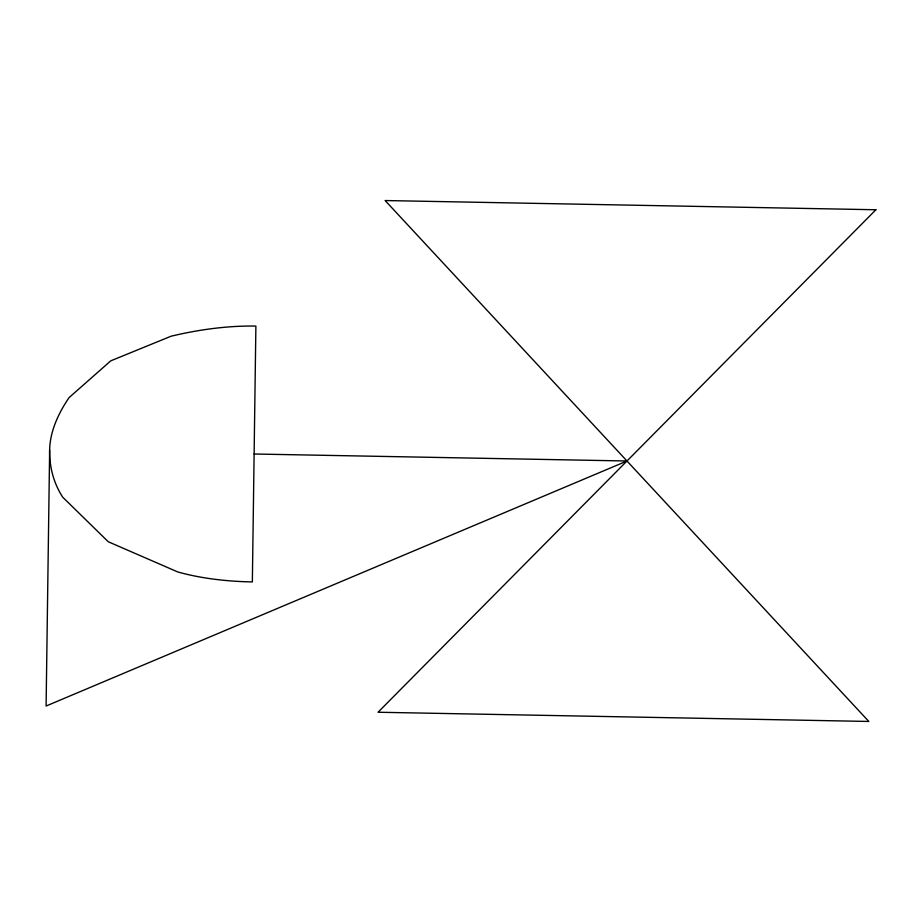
<?xml version="1.0" encoding="UTF-8"?>
<svg xmlns="http://www.w3.org/2000/svg" width="922" height="922" viewBox="0 0 922 922"><rect width="100%" height="100%" fill="white"/><g stroke="black" fill="none" stroke-linecap="round" stroke-linejoin="round"><path stroke-width="1.38" d="M49.638 450.178A351.052 168.588 -21.8 0 0 62.684 497.154L108.277 541.756L177.796 571.963A351.052 168.588 -21.8 0 0 252.351 581.932L255.89 326.088A224.15 107.644 -21.8 0 0 171.031 336.23L110.778 360.836L69.127 397.543A224.15 107.644 -21.8 0 0 49.638 450.178L46.1 706.022L626.983 461L254.126 454.004M875.9 209.755L378.055 712.245L868.824 721.453L385.131 200.547L875.9 209.755"/></g></svg>
